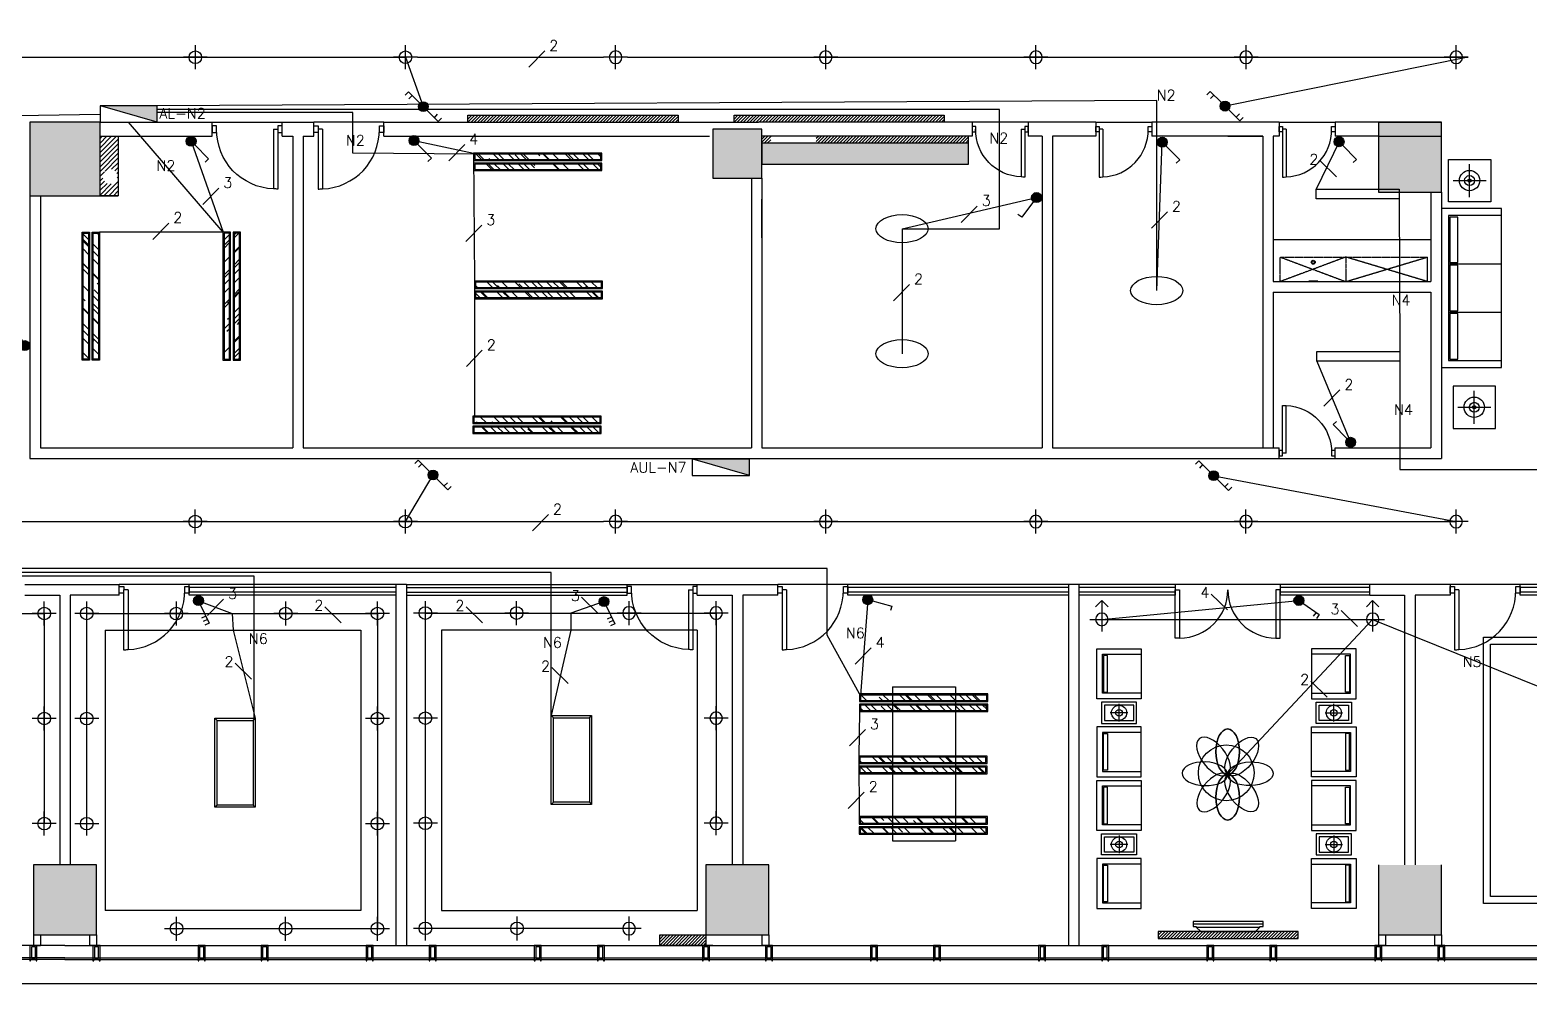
# Model space of a CAD drawing. Header units: inches. Extents: x 10 to 166961, y -47 to 131592.
# Drawn here: x 20201 to 41601, y 21014 to 34630 of the extents above; entities that cross this region are included whole.
import ezdxf

# ---------------------------------------------------------------- set-up
doc = ezdxf.new("R2010")
doc.units = ezdxf.units.IN
doc.header["$MEASUREMENT"] = 0
doc.linetypes.add('DASH', pattern=[0.35, 0.25, -0.1])
doc.linetypes.add('HIDDEN', pattern=[0.375, 0.25, -0.125])
for name, color, linetype in [('4', 4, 'Continuous'), ('6', 6, 'Continuous'), ('8', 8, 'Continuous'), ('C-02 天花灯具', 4, 'Continuous'), ('D-电气标号', 7, 'Continuous'), ('FUR', 252, 'Continuous'), ('METAL', 7, 'Continuous'), ('Shearwall', 7, 'Continuous'), ('shearwall-bh', 253, 'Continuous'), ('stair', 2, 'Continuous'), ('wall', 2, 'Continuous'), ('windows', 4, 'Continuous'), ('ZT-开关线路图', 2, 'Continuous'), ('修改', 1, 'Continuous'), ('家具细线', 8, 'Continuous'), ('尺寸3', 31, 'Continuous'), ('平面2', 4, 'Continuous'), ('插座图', 4, 'Continuous'), ('标注', 3, 'Continuous')]:
    doc.layers.add(name, color=color, linetype=linetype)
doc.styles.get("Standard").update_dxf_attribs({"font": 'txt', "bigfont": 'gbcbig.shx'})

# ---------------------------------------------------------------- blocks, each defined once
blk = doc.blocks.new('Metal')
at = {"layer": 'METAL', "color": 4}
for points in [[(-50, 20), (-40, 20), (-40, 0), (40, 0), (40, 20), (50, 20), (50, -200), (-50, -200)], [(-30, -20), (30, -20), (30, -180), (-30, -180)]]:
    blk.add_lwpolyline(points, close=True, dxfattribs=at)
blk = doc.blocks.new('7676567')
h = blk.add_hatch()
h.set_pattern_fill('AR-RROOF', color=251, scale=150, angle=45, style=0)
h.set_pattern_definition([(45, (-600, -223.5), (127.28, 339.411), [2250, -300, 750, -150]), (45, (-511.97, -29.4), (-247.134, 35.002), [450, -49.5, 900, -112.5]), (45, (-637.12, -80.31), (480.479, 622.6075), [1200, -210, 600, -150])])
h.paths.add_polyline_path([(0, -172.5), (600, -172.5), (600, -223.5), (0, -223.5)])
h.paths.add_polyline_path([(-600, -172.5), (0, -172.5), (0, -223.5), (-600, -223.5)])
blk.add_lwpolyline([(-610, -162.5), (610, -162.5), (610, -233.5), (-610, -233.5)], close=True)
at = {"color": 251}
blk.add_lwpolyline([(-600, -172.5), (600, -172.5), (600, -223.5), (-600, -223.5)], close=True, dxfattribs=at)
blk = doc.blocks.new('A$C3F6E6D12')
at = {"color": 3}
for p, q in [((150, 0), (-95, 0)), ((0, -95), (0, 95))]:
    blk.add_line(p, q, dxfattribs=at)
blk.add_lwpolyline([(100, 50), (150, 0), (100, -50)], dxfattribs=at)
at = {"color": 4}
blk.add_circle((0, 0), 50, dxfattribs=at)
blk = doc.blocks.new('*U110')
at = {"color": 3}
for p, q in [((0, -171), (0, 171)), ((171, 0), (-171, 0))]:
    blk.add_line(p, q, dxfattribs=at)
at = {"color": 4, "extrusion": (0, 0, -1)}
blk.add_ellipse((0, 0), major_axis=(-63.6, 63.6), ratio=1, start_param=3.926991, end_param=10.210176, dxfattribs=at)
blk = doc.blocks.new('*U111')
at = {"color": 3}
for p, q in [((0, -171), (0, 171)), ((171, 0), (-171, 0))]:
    blk.add_line(p, q, dxfattribs=at)
at = {"color": 4, "extrusion": (0, 0, -1)}
blk.add_ellipse((0, 0), major_axis=(-63.6, 63.6), ratio=1, start_param=3.926991, end_param=10.210176, dxfattribs=at)
blk = doc.blocks.new('A$C70416A3F')
at = {"layer": 'ZT-开关线路图', "color": 4}
for p, q in [((-1.9, 2.07), (-1.58, 2.38)), ((-0.57, 0.74), (-1.9, 2.07))]:
    blk.add_line(p, q, dxfattribs=at)
blk.add_circle((-0.23, 0.41), 0.469, dxfattribs=at)
for points in [[(-0.7, 0.41), (-0.7, 0.41), (-0.64, 0.17), (-0.64, 0.64)], [(-0.64, 0.17), (-0.64, 0.64), (-0.47, 0), (-0.47, 0.81)], [(-0.47, 0), (-0.47, 0.81), (-0.23, -0.06), (-0.23, 0.87)], [(0, 0), (0, 0.81), (-0.23, -0.06), (-0.23, 0.87)], [(0.17, 0.17), (0.17, 0.64), (0, 0), (0, 0.81)], [(0.23, 0.41), (0.23, 0.41), (0.17, 0.17), (0.17, 0.64)]]:
    blk.add_solid(points, dxfattribs=at)
blk = doc.blocks.new('A$C0E060BE1')
at = {"layer": 'ZT-开关线路图', "color": 4}
for p, q in [((-1.81, -1.64), (-2.13, -1.32)), ((-0.74, -0.57), (-2.07, -1.9)), ((-2.07, -1.9), (-2.38, -1.58))]:
    blk.add_line(p, q, dxfattribs=at)
blk.add_circle((-0.41, -0.23), 0.469, dxfattribs=at)
for points in [[(0, 0), (-0.81, 0), (0.06, -0.23), (-0.87, -0.23)], [(-0.17, 0.17), (-0.64, 0.17), (0, 0), (-0.81, 0)], [(-0.41, 0.23), (-0.41, 0.23), (-0.17, 0.17), (-0.64, 0.17)], [(0, -0.47), (-0.81, -0.47), (0.06, -0.23), (-0.87, -0.23)], [(-0.17, -0.64), (-0.64, -0.64), (0, -0.47), (-0.81, -0.47)], [(-0.41, -0.7), (-0.41, -0.7), (-0.17, -0.64), (-0.64, -0.64)]]:
    blk.add_solid(points, dxfattribs=at)
blk = doc.blocks.new('A$C1E73384B')
at = {"layer": 'ZT-开关线路图', "color": 4}
for p, q in [((-1.66, -1.66), (-1.98, -1.34)), ((-1.41, -1.41), (-1.72, -1.09)), ((-0.33, -0.33), (-1.66, -1.66)), ((-1.15, -1.15), (-1.47, -0.83))]:
    blk.add_line(p, q, dxfattribs=at)
blk.add_circle((0, 0), 0.469, dxfattribs=at)
for points in [[(0.41, 0.23), (-0.41, 0.23), (0.47, 0), (-0.47, 0)], [(0.41, -0.23), (-0.41, -0.23), (0.47, 0), (-0.47, 0)], [(0.23, 0.41), (-0.23, 0.41), (0.41, 0.23), (-0.41, 0.23)], [(0, 0.47), (0, 0.47), (0.23, 0.41), (-0.23, 0.41)], [(0.23, -0.41), (-0.23, -0.41), (0.41, -0.23), (-0.41, -0.23)], [(0, -0.47), (0, -0.47), (0.23, -0.41), (-0.23, -0.41)]]:
    blk.add_solid(points, dxfattribs=at)
blk = doc.blocks.new('A$C120B0ACC')
at = {"layer": '插座图', "lineweight": -2}
blk.add_hatch(color=3, dxfattribs=at).paths.add_polyline_path([(0, 44.1), (0, 0), (152.7, 0)])
at = {"layer": '插座图', "color": 3, "lineweight": -2}
for p, q in [((154.2, 44.1), (0, 44.1)), ((0, 44.1), (152.7, 0)), ((0, 44.1), (0, 0)), ((154.2, 0), (154.2, 44.1)), ((0, 0), (154.2, 0)), ((0, 0), (152.7, 0))]:
    blk.add_line(p, q, dxfattribs=at)

msp = doc.modelspace()

# ---------------------------------------------------------------- hatches: boundary and pattern name
at = {"layer": 'shearwall-bh'}
for points in [[(21201, 33314), (20201, 33314), (20201, 32264), (21201, 32264)], [(30651, 33214), (29951, 33214), (29951, 32514), (30651, 32514)], [(40351, 33314), (39451, 33314), (39451, 32314), (40351, 32314)], [(21151, 22714), (20251, 22714), (20251, 21714), (21151, 21714)], [(30751, 22714), (29851, 22714), (29851, 21714), (30751, 21714)], [(40351, 22714), (39451, 22714), (39451, 21714), (40351, 21714)]]:
    msp.add_hatch(color=252, dxfattribs=at).paths.add_polyline_path(points)
at = {"layer": 'shearwall-bh', "linetype": 'Continuous'}
msp.add_hatch(color=252, dxfattribs=at).paths.add_polyline_path([(30651, 32714), (33601, 32714), (33601, 33014), (30651, 33014)])

# ---------------------------------------------------------------- linework, layer by layer
at = {"color": 2}
for p, q in [((13562, 34240), (25562, 34240)), ((25562, 34240), (25816, 33536)), ((25733, 34240), (28391, 34240)), ((28733, 34240), (40733, 34240)), ((40733, 34240), (37262, 33543)), ((22503, 33042), (22957, 31745)), ((25684, 33053), (26535, 32874)), ((36286, 30910), (36366, 33029)), ((38891, 33035), (38561, 32360)), ((26535, 32874), (26546, 31046)), ((32651, 31794), (34572, 32238)), ((22957, 31745), (21196, 31745)), ((32651, 31794), (32651, 30010)), ((26546, 31046), (26546, 29120)), ((38574, 29901), (39054, 28745)), ((25561, 27613), (25955, 28279)), ((37100, 28268), (40561, 27613)), ((13561, 27613), (25561, 27613)), ((25561, 27613), (28390, 27613)), ((28561, 27613), (40561, 27613)), ((22607, 26484), (23087, 26302)), ((28397, 26472), (27922, 26308)), ((32162, 26499), (32060, 25138)), ((35503, 26217), (38317, 26488)), ((16255, 26302), (20405, 26302)), ((20405, 26302), (20405, 23303)), ((21012, 26302), (25162, 26302)), ((21012, 23302), (21012, 26302)), ((23087, 26302), (23101, 26064)), ((25162, 26302), (25162, 23302)), ((25847, 26308), (29997, 26308)), ((25847, 23308), (25847, 26308)), ((27922, 26308), (27922, 26064)), ((29997, 26308), (29997, 24808)), ((35503, 26217), (39369, 26217)), ((39369, 26217), (37299, 24004)), ((23101, 26064), (23417, 24807)), ((27922, 26064), (27641, 24848)), ((32045, 24903), (32034, 24266)), ((29997, 24808), (29997, 23308)), ((32034, 24266), (32039, 23402)), ((25162, 23302), (25162, 21802)), ((25847, 21804), (25847, 23308)), ((25162, 21802), (22294, 21802)), ((28754, 21804), (25847, 21804))]:
    msp.add_line(p, q, dxfattribs=at)
at = {"color": 114, "true_color": 0x139b48}
for p, q in [((36286, 33624), (22018, 33547)), ((36286, 30910), (36286, 33624)), ((16978, 33355), (21201, 33430)), ((34044, 33494), (22018, 33494)), ((24810, 33450), (22018, 33450)), ((24810, 32874), (24810, 33450)), ((34044, 31794), (34044, 33494)), ((22957, 31745), (21610, 33314)), ((26550, 32859), (24810, 32874)), ((39746, 32218), (39758, 30043)), ((32651, 31794), (34044, 31794)), ((39758, 30043), (39758, 28359)), ((39758, 28359), (56893, 28359)), ((31581, 26942), (15825, 26945)), ((27641, 26888), (15825, 26888)), ((23402, 26834), (15825, 26834)), ((23402, 24791), (23402, 26834)), ((27641, 24848), (27641, 26888)), ((31581, 25991), (31581, 26942)), ((39369, 26217), (42627, 24899)), ((32045, 25153), (31581, 25991))]:
    msp.add_line(p, q, dxfattribs=at)
at = {"color": 252}
for p, q in [((21201, 33114), (21461, 33114)), ((21201, 32264), (21201, 33114)), ((21461, 33114), (21461, 32264)), ((21201, 32264), (21461, 32264)), ((21461, 32264), (21201, 32264))]:
    msp.add_line(p, q, dxfattribs=at)
at = {"color": 3}
for p, q in [((20405, 26131), (20405, 26473)), ((21012, 26131), (21012, 26473)), ((22291, 26129), (22291, 26471)), ((23852, 26131), (23852, 26473)), ((25162, 26131), (25162, 26473)), ((25847, 26137), (25847, 26479)), ((27149, 26137), (27149, 26479)), ((28754, 26137), (28754, 26479)), ((29997, 26137), (29997, 26479)), ((20576, 26302), (20234, 26302)), ((21183, 26302), (20841, 26302)), ((22462, 26300), (22120, 26300)), ((24023, 26302), (23681, 26302)), ((25333, 26302), (24991, 26302)), ((26018, 26308), (25676, 26308)), ((27320, 26308), (26978, 26308)), ((28925, 26308), (28583, 26308)), ((30168, 26308), (29826, 26308)), ((20405, 24632), (20405, 24974)), ((21012, 24631), (21012, 24973)), ((25162, 24631), (25162, 24973)), ((25847, 24637), (25847, 24979)), ((29997, 24637), (29997, 24979)), ((20576, 24803), (20234, 24803)), ((21183, 24802), (20841, 24802)), ((25333, 24802), (24991, 24802)), ((26018, 24808), (25676, 24808)), ((30168, 24808), (29826, 24808)), ((20405, 23132), (20405, 23474)), ((21012, 23131), (21012, 23473)), ((25162, 23131), (25162, 23473)), ((25847, 23137), (25847, 23479)), ((29997, 23137), (29997, 23479)), ((20576, 23303), (20234, 23303)), ((21183, 23302), (20841, 23302)), ((25333, 23302), (24991, 23302)), ((26018, 23308), (25676, 23308)), ((30168, 23308), (29826, 23308)), ((22294, 21631), (22294, 21973)), ((23851, 21631), (23851, 21973)), ((25162, 21631), (25162, 21973)), ((25847, 21637), (25847, 21979)), ((27155, 21636), (27155, 21978)), ((28754, 21633), (28754, 21975)), ((22465, 21802), (22123, 21802)), ((24022, 21802), (23680, 21802)), ((25333, 21802), (24991, 21802)), ((26018, 21808), (25676, 21808)), ((27326, 21807), (26984, 21807)), ((28925, 21804), (28583, 21804))]:
    msp.add_line(p, q, dxfattribs=at)
for p, q in [((21276, 26064), (24926, 26064)), ((21276, 26064), (21276, 22064)), ((24926, 26064), (24926, 22064)), ((26076, 26064), (26076, 22064)), ((29726, 26064), (26076, 26064)), ((29726, 26064), (29726, 22064)), ((27675, 24815), (27641, 24848)), ((28187, 24815), (28217, 24848)), ((22874, 24774), (22840, 24807)), ((23387, 24774), (23417, 24807)), ((22874, 23568), (22840, 23538)), ((23387, 23568), (23417, 23538)), ((27675, 23608), (27641, 23578)), ((28187, 23608), (28217, 23578)), ((24926, 22064), (21276, 22064)), ((26076, 22064), (29726, 22064))]:
    msp.add_line(p, q)
for points in [[(38561, 32218), (38561, 32360), (39746, 32360), (39746, 32218)], [(38574, 29901), (38574, 30043), (39758, 30043), (39758, 29901)], [(27641, 24848), (28217, 24848), (28217, 23578), (27641, 23578)], [(22840, 24807), (23417, 24807), (23417, 23538), (22840, 23538)]]:
    msp.add_lwpolyline(points, close=True)
at = {"color": 51}
for points in [[(22874, 24774), (23387, 24774), (23387, 23568), (22874, 23568)], [(27675, 24815), (28187, 24815), (28187, 23608), (27675, 23608)]]:
    msp.add_lwpolyline(points, close=True, dxfattribs=at)
msp.add_circle((37280, 24027), 398)
at = {"color": 1}
for centre in [(32651, 31794), (36286, 30910), (32651, 30010)]:
    msp.add_ellipse(centre, major_axis=(372, 0), ratio=0.539998, dxfattribs=at)
at = {"color": 4, "extrusion": (0, 0, -1)}
for centre in [(20405, 26302), (21012, 26302), (22291, 26300), (23852, 26302), (25162, 26302), (25847, 26308), (27149, 26308), (28754, 26308), (29997, 26308), (20405, 24803), (21012, 24802), (25162, 24802), (25847, 24808), (29997, 24808), (20405, 23303), (21012, 23302), (25162, 23302), (25847, 23308), (29997, 23308), (22294, 21802), (23851, 21802), (25162, 21802), (25847, 21808), (27155, 21807), (28754, 21804)]:
    msp.add_ellipse(centre, major_axis=(-63.6, 63.6), ratio=1, start_param=3.926991, end_param=10.210176, dxfattribs=at)
for centre, major_axis in [((37299, 24329), (0, 325)), ((37500, 24260), (201, 256)), ((37624, 24014), (325, 10)), ((37299, 23679), (0, -325)), ((37499, 23748), (200, -256))]:
    msp.add_ellipse(centre, major_axis=major_axis, ratio=0.520769)
at = {"extrusion": (0, 0, -1)}
for centre, major_axis in [((37299, 24329), (0, 325)), ((37098, 24260), (-201, 256)), ((36974, 24014), (-325, 10)), ((37099, 23748), (-200, -256)), ((37299, 23679), (0, -325))]:
    msp.add_ellipse(centre, major_axis=major_axis, ratio=0.520769, dxfattribs=at)
at = {"layer": '4'}
for p, q in [((22803, 33261), (22803, 33166)), ((22865, 33261), (22803, 33261)), ((22865, 33166), (22865, 33261)), ((23678, 33214), (23678, 32362)), ((23678, 33214), (23740, 33214)), ((23740, 33261), (23740, 33166)), ((23803, 33261), (23740, 33261)), ((23740, 33214), (23740, 32360)), ((23803, 33166), (23803, 33261)), ((24252, 33166), (24252, 33261)), ((24252, 33261), (24315, 33261)), ((24315, 33261), (24314, 33166)), ((24314, 33214), (24314, 32360)), ((24377, 33214), (24314, 33214)), ((24377, 33214), (24377, 32362)), ((25189, 33166), (25190, 33261)), ((25190, 33261), (25252, 33261)), ((25252, 33261), (25252, 33166)), ((33652, 33252), (33652, 33176)), ((33702, 33252), (33652, 33252)), ((33652, 33176), (33702, 33176)), ((33702, 33176), (33702, 33252)), ((34352, 33214), (34352, 32533)), ((34352, 33214), (34402, 33214)), ((34402, 33252), (34402, 33176)), ((34452, 33252), (34402, 33252)), ((34402, 33214), (34402, 32531)), ((34402, 33176), (34452, 33176)), ((34452, 33176), (34452, 33252)), ((35415, 33176), (35415, 33252)), ((35415, 33252), (35465, 33252)), ((35465, 33176), (35415, 33176)), ((35465, 33252), (35465, 33176)), ((35465, 33214), (35465, 32531)), ((35515, 33214), (35465, 33214)), ((35515, 33214), (35515, 32533)), ((36165, 33176), (36165, 33252)), ((36165, 33252), (36215, 33252)), ((36215, 33176), (36165, 33176)), ((36215, 33252), (36215, 33176)), ((38033, 33176), (38033, 33252)), ((38033, 33252), (38083, 33252)), ((38083, 33176), (38033, 33176)), ((38083, 33252), (38083, 33176)), ((38083, 33214), (38083, 32531)), ((38133, 33214), (38083, 33214)), ((38133, 33214), (38133, 32533)), ((38783, 33176), (38783, 33252)), ((38783, 33252), (38833, 33252)), ((38833, 33176), (38783, 33176)), ((38833, 33252), (38833, 33176)), ((22803, 33166), (22865, 33166)), ((23740, 33166), (23803, 33166)), ((24314, 33166), (24252, 33166)), ((25252, 33166), (25189, 33166)), ((38083, 28589), (38083, 29272)), ((38133, 28589), (38133, 29270)), ((38033, 28627), (38033, 28551)), ((38083, 28627), (38033, 28627)), ((38033, 28551), (38083, 28551)), ((38083, 28551), (38083, 28627)), ((38133, 28589), (38083, 28589)), ((38783, 28627), (38783, 28551)), ((38833, 28627), (38783, 28627)), ((38783, 28551), (38833, 28551)), ((38833, 28551), (38833, 28627)), ((21476, 26591), (21476, 26686)), ((21476, 26686), (21539, 26686)), ((21538, 26591), (21476, 26591)), ((21539, 26686), (21538, 26591)), ((21538, 26639), (21538, 25785)), ((21601, 26639), (21538, 26639)), ((21601, 26639), (21601, 25787)), ((22413, 26591), (22414, 26686)), ((22476, 26591), (22413, 26591)), ((22414, 26686), (22476, 26686)), ((22476, 26686), (22476, 26591)), ((28727, 26686), (28727, 26591)), ((28789, 26686), (28727, 26686)), ((28727, 26591), (28789, 26591)), ((28789, 26591), (28789, 26686)), ((29602, 26639), (29602, 25787)), ((29602, 26639), (29664, 26639)), ((29664, 26686), (29664, 26591)), ((29727, 26686), (29664, 26686)), ((29664, 26639), (29664, 25785)), ((29664, 26591), (29727, 26591)), ((29727, 26591), (29727, 26686)), ((30876, 26591), (30876, 26686)), ((30876, 26686), (30939, 26686)), ((30938, 26591), (30876, 26591)), ((30939, 26686), (30938, 26591)), ((30938, 26639), (30938, 25785)), ((31001, 26639), (30938, 26639)), ((31001, 26639), (31001, 25787)), ((31813, 26591), (31814, 26686)), ((31876, 26591), (31813, 26591)), ((31814, 26686), (31876, 26686)), ((31876, 26686), (31876, 26591)), ((40476, 26591), (40476, 26686)), ((40476, 26686), (40539, 26686)), ((40538, 26591), (40476, 26591)), ((40539, 26686), (40538, 26591)), ((40538, 26639), (40538, 25785)), ((40601, 26639), (40538, 26639)), ((40601, 26639), (40601, 25787)), ((41413, 26591), (41414, 26686)), ((41476, 26591), (41413, 26591)), ((41414, 26686), (41476, 26686)), ((41476, 26686), (41476, 26591)), ((32514, 25255), (32514, 23055)), ((32514, 25255), (33414, 25255)), ((33414, 25255), (33414, 23055)), ((32514, 23055), (33414, 23055)), ((36805, 21908), (36805, 21836)), ((37805, 21908), (36805, 21908)), ((36805, 21836), (36852, 21836)), ((36852, 21836), (36852, 21824)), ((37758, 21836), (37805, 21836)), ((37758, 21824), (37758, 21836)), ((37805, 21836), (37805, 21908)), ((36852, 21824), (36914, 21764)), ((36914, 21764), (37696, 21764)), ((37696, 21764), (37758, 21824))]:
    msp.add_line(p, q, dxfattribs=at)
at = {"layer": '4', "color": 252}
for p, q in [((21201, 33083), (21233, 33114)), ((21201, 33015), (21300, 33114)), ((21201, 32948), (21367, 33114)), ((21201, 32881), (21435, 33114)), ((21201, 32813), (21461, 33073)), ((21201, 32746), (21461, 33006)), ((21201, 32678), (21461, 32938)), ((21201, 32611), (21461, 32871)), ((21275, 32617), (21461, 32804)), ((21201, 32544), (21264, 32606)), ((21366, 32641), (21461, 32736)), ((21411, 32619), (21461, 32669)), ((21440, 32580), (21461, 32602)), ((21448, 32521), (21461, 32534)), ((21201, 32476), (21241, 32516)), ((21201, 32409), (21263, 32470)), ((21201, 32342), (21301, 32441)), ((21201, 32274), (21361, 32433)), ((21258, 32264), (21461, 32467)), ((21326, 32264), (21461, 32400)), ((21393, 32264), (21461, 32332)), ((30101, 32514), (30501, 32514)), ((21460, 32264), (21461, 32265)), ((37951, 31639), (40201, 31639))]:
    msp.add_line(p, q, dxfattribs=at)
at = {"layer": '4', "color": 8}
for p, q in [((35875, 24885), (35623, 24885)), ((35749, 24759), (35749, 25011)), ((38689, 24885), (38941, 24885)), ((38815, 24759), (38815, 25011)), ((35749, 23131), (35749, 22879)), ((38815, 23131), (38815, 22879)), ((35875, 23005), (35623, 23005)), ((38689, 23005), (38941, 23005))]:
    msp.add_line(p, q, dxfattribs=at)
at = {"layer": '4'}
for points in [[(35999, 24734), (35999, 25034), (35499, 25034), (35499, 24734)], [(38565, 24734), (38565, 25034), (39065, 25034), (39065, 24734)], [(35999, 23156), (35999, 22856), (35499, 22856), (35499, 23156)], [(38565, 23156), (38565, 22856), (39065, 22856), (39065, 23156)]]:
    msp.add_lwpolyline(points, close=True, dxfattribs=at)
at = {"layer": '4', "color": 8}
for centre, radius in [((35749, 24885), 108), ((35749, 24885), 48), ((38815, 24885), 108), ((38815, 24885), 48), ((35749, 23005), 108), ((38815, 23005), 108), ((35749, 23005), 48), ((38815, 23005), 48)]:
    msp.add_circle(centre, radius, dxfattribs=at)
at = {"layer": '4', "extrusion": (0, 0, -1)}
for centre, major_axis, start_param, end_param in [((34402, 33231), (0, 700), 3.140977, 3.212467), ((23740, 33235), (0, 875), 3.141243, 3.212732), ((38083, 28572), (0, 700), -0.000617, 0.070872), ((29664, 26660), (0, 875), 3.141243, 3.212732)]:
    msp.add_ellipse(centre, major_axis=major_axis, ratio=1, start_param=start_param, end_param=end_param, dxfattribs=at)
at = {"layer": '4'}
for centre, major_axis in [((35465, 33231), (0, 700)), ((38083, 33231), (0, 700)), ((24314, 33235), (0, 875)), ((21538, 26660), (0, 875)), ((30938, 26660), (0, 875)), ((40538, 26660), (0, 875))]:
    msp.add_ellipse(centre, major_axis=major_axis, ratio=1, start_param=3.14131, end_param=3.212799, dxfattribs=at)
at = {"layer": '6', "color": 252}
for p, q in [((29191, 21564), (29191, 21714)), ((29191, 21714), (29851, 21714)), ((29851, 21564), (29191, 21564))]:
    msp.add_line(p, q, dxfattribs=at)
at = {"layer": '8', "color": 252}
for p, q in [((35301, 33114), (34801, 33114)), ((34801, 33114), (34801, 32664)), ((37301, 33114), (37801, 33114)), ((37801, 33114), (37801, 32664)), ((30651, 31664), (30651, 32214)), ((40151, 31039), (40151, 31389))]:
    msp.add_line(p, q, dxfattribs=at)
at = {"layer": '8', "color": 252, "linetype": 'HIDDEN'}
for p, q in [((38051, 31389), (40151, 31389)), ((38051, 31039), (38051, 31389)), ((38051, 31389), (38986, 31039)), ((38986, 31389), (38051, 31039)), ((38986, 31389), (38986, 31039)), ((38986, 31039), (40151, 31389)), ((40151, 31039), (38986, 31389))]:
    msp.add_line(p, q, dxfattribs=at)
at = {"layer": '8', "const_width": 10, "elevation": 0}
msp.add_lwpolyline([(38588, 31057), (38455, 31057)], dxfattribs=at)
at = {"layer": '8'}
for points in [[(35959, 24774), (35959, 24994), (35539, 24994), (35539, 24774)], [(38605, 24774), (38605, 24994), (39025, 24994), (39025, 24774)], [(35959, 23116), (35959, 22896), (35539, 22896), (35539, 23116)], [(38605, 23116), (38605, 22896), (39025, 22896), (39025, 23116)]]:
    msp.add_lwpolyline(points, close=True, dxfattribs=at)
for radius in [27.9, 18.6]:
    msp.add_circle((38521, 31315), radius, dxfattribs=at)
at = {"layer": '8', "extrusion": (0, 0, -1)}
for centre, major_axis, start_param, end_param in [((23731, 33226), (627, 610), 2.391901, 3.91014), ((34394, 33224), (502, 488), 2.391901, 3.91014), ((38091, 28579), (502, 488), -0.749692, 0.768547), ((29655, 26651), (627, 610), 2.391901, 3.91014)]:
    msp.add_ellipse(centre, major_axis=major_axis, ratio=0.977189, start_param=start_param, end_param=end_param, dxfattribs=at)
at = {"layer": '8'}
for centre, major_axis in [((24324, 33226), (627, -610)), ((35473, 33224), (502, -488)), ((38091, 33224), (502, -488)), ((21548, 26651), (627, -610)), ((30948, 26651), (627, -610)), ((40548, 26651), (627, -610))]:
    msp.add_ellipse(centre, major_axis=major_axis, ratio=0.977189, start_param=-0.749692, end_param=0.768547, dxfattribs=at)
at = {"layer": 'D-电气标号', "color": 7}
for p, q in [((27549, 34330), (27321, 34097)), ((26407, 32993), (26179, 32760)), ((38851, 32535), (38618, 32762)), ((22897, 32372), (22669, 32138)), ((33724, 32116), (33496, 31883)), ((36439, 32033), (36211, 31800)), ((22182, 31874), (21955, 31641)), ((26652, 31842), (26424, 31609)), ((32756, 30996), (32529, 30763)), ((26659, 30058), (26431, 29825)), ((38901, 29493), (38673, 29259)), ((27603, 27713), (27375, 27480)), ((37297, 26352), (37063, 26580)), ((22964, 26508), (22737, 26274)), ((24646, 26168), (24413, 26396)), ((26660, 26168), (26427, 26396)), ((28309, 26308), (28076, 26536)), ((39153, 26117), (38920, 26345)), ((32209, 25813), (31981, 25579)), ((23364, 25364), (23131, 25592)), ((27884, 25301), (27651, 25529)), ((38721, 25110), (38488, 25338)), ((32128, 24646), (31900, 24413)), ((32110, 23752), (31883, 23519))]:
    msp.add_line(p, q, dxfattribs=at)
at = {"layer": 'FUR', "color": 8}
for p, q in [((40753, 32246), (40753, 32716)), ((40517, 32481), (40988, 32481))]:
    msp.add_line(p, q, dxfattribs=at)
at = {"layer": 'FUR', "color": 252}
for p, q in [((40472, 31960), (40472, 31312)), ((40583, 31960), (40472, 31960)), ((40583, 31312), (40583, 31960)), ((40472, 31312), (40583, 31312)), ((40472, 31271), (40472, 30623)), ((40583, 31271), (40472, 31271)), ((40583, 30623), (40583, 31271)), ((40472, 30623), (40583, 30623)), ((40472, 30582), (40472, 29934)), ((40583, 30582), (40472, 30582)), ((40583, 29934), (40583, 30582)), ((40472, 29934), (40583, 29934)), ((40820, 29010), (40820, 29480)), ((40584, 29245), (41055, 29245))]:
    msp.add_line(p, q, dxfattribs=at)
at = {"layer": 'FUR', "color": 8}
for points in [[(35526, 25179), (35584, 25179), (35584, 25703), (35526, 25703)], [(39038, 25179), (38980, 25179), (38980, 25703), (39038, 25703)], [(35526, 24589), (35584, 24589), (35584, 24065), (35526, 24065)], [(39038, 24589), (38980, 24589), (38980, 24065), (39038, 24065)], [(35526, 23301), (35584, 23301), (35584, 23825), (35526, 23825)], [(39038, 23301), (38980, 23301), (38980, 23825), (39038, 23825)], [(35526, 22710), (35584, 22710), (35584, 22186), (35526, 22186)], [(39038, 22710), (38980, 22710), (38980, 22186), (39038, 22186)]]:
    msp.add_lwpolyline(points, close=True, dxfattribs=at)
for radius in [145, 71.1, 23.9]:
    msp.add_circle((40753, 32481), radius, dxfattribs=at)
at = {"layer": 'FUR', "color": 252}
for radius in [145, 71.1, 23.9]:
    msp.add_circle((40820, 29245), radius, dxfattribs=at)
at = {"layer": 'Shearwall', "color": 252}
for p, q in [((21201, 33314), (20201, 33314)), ((20201, 33314), (20201, 32264)), ((21201, 32264), (21201, 33314)), ((30651, 33214), (29951, 33214)), ((29951, 33214), (29951, 32514)), ((30651, 32514), (30651, 33214)), ((40351, 33314), (39451, 33314)), ((39451, 33314), (39451, 32314)), ((40351, 32314), (40351, 33314)), ((29951, 32514), (30651, 32514)), ((20201, 32264), (21201, 32264)), ((39451, 32314), (40351, 32314)), ((21151, 22714), (20251, 22714)), ((20251, 22714), (20251, 21714)), ((21151, 21714), (21151, 22714)), ((30751, 22714), (29851, 22714)), ((29851, 22714), (29851, 21714)), ((30751, 21714), (30751, 22714)), ((39451, 22714), (39451, 21714)), ((40351, 21714), (40351, 22714)), ((20251, 21714), (21151, 21714)), ((29851, 21714), (30751, 21714)), ((39451, 21714), (40351, 21714))]:
    msp.add_line(p, q, dxfattribs=at)
at = {"layer": 'Shearwall', "color": 252, "linetype": 'Continuous'}
for p, q in [((33601, 33014), (30651, 33014)), ((30651, 33014), (30651, 32714)), ((33601, 32714), (33601, 33014)), ((30651, 32714), (33601, 32714))]:
    msp.add_line(p, q, dxfattribs=at)
at = {"layer": 'stair', "color": 6}
msp.add_lwpolyline([(71226, 26714), (71226, 26714), (71526, 21014), (8292, 21014), (8576, 25514), (8576, 35114)], dxfattribs=at)
at = {"layer": 'wall', "color": 252, "linetype": 'DASH'}
for p, q in [((39451, 33314), (40351, 33314)), ((39451, 33114), (40351, 33114)), ((20251, 21714), (20251, 21564)), ((20351, 21714), (20351, 21564)), ((21051, 21714), (21051, 21564)), ((21151, 21714), (21151, 21564)), ((29851, 21714), (29851, 21564)), ((30651, 21714), (30651, 21564)), ((30751, 21714), (30751, 21564)), ((39451, 21714), (39451, 21564)), ((39551, 21714), (39551, 21564)), ((40251, 21714), (40251, 21564)), ((40351, 21714), (40351, 21564))]:
    msp.add_line(p, q, dxfattribs=at)
at = {"layer": 'wall', "color": 2, "linetype": 'DASH'}
for p, q in [((20251, 21564), (20351, 21564)), ((20351, 21564), (20251, 21564)), ((21051, 21564), (21151, 21564)), ((21151, 21564), (21051, 21564)), ((29851, 21564), (29951, 21564)), ((29951, 21564), (29851, 21564)), ((29851, 21564), (29951, 21564)), ((29951, 21564), (29851, 21564)), ((30651, 21564), (30751, 21564)), ((30751, 21564), (30651, 21564)), ((30651, 21564), (30751, 21564)), ((30751, 21564), (30651, 21564)), ((39451, 21564), (39551, 21564)), ((39551, 21564), (39451, 21564)), ((39451, 21564), (39551, 21564)), ((39551, 21564), (39451, 21564)), ((40251, 21564), (40351, 21564)), ((40351, 21564), (40251, 21564)), ((40251, 21564), (40351, 21564)), ((40351, 21564), (40251, 21564))]:
    msp.add_line(p, q, dxfattribs=at)
at = {"layer": 'windows', "color": 2}
for p, q in [((20701, 21564), (9126, 21564)), ((20701, 21564), (49051, 21564)), ((20701, 21364), (8926, 21364)), ((20701, 21389), (8951, 21389)), ((20701, 21389), (49051, 21389)), ((20701, 21364), (49051, 21364))]:
    msp.add_line(p, q, dxfattribs=at)
at = {"layer": 'windows'}
for points in [[(36551, 26639), (36614, 26639), (36614, 25952), (36551, 25952)], [(38051, 26639), (37989, 26639), (37989, 25952), (38051, 25952)]]:
    msp.add_lwpolyline(points, close=True, dxfattribs=at)
for centre, start, end in [((36614, 26639), 270, 0), ((37989, 26639), 180, 270)]:
    msp.add_arc(centre, 688, start, end, dxfattribs=at)
at = {"layer": 'ZT-开关线路图', "color": 4}
for p, q in [((25605, 33747), (25557, 33699)), ((25766, 33586), (25605, 33747)), ((25658, 33694), (25610, 33646)), ((37051, 33754), (37003, 33706)), ((37212, 33593), (37051, 33754)), ((37104, 33701), (37056, 33653)), ((25865, 33486), (26027, 33325)), ((25974, 33378), (26021, 33426)), ((37311, 33493), (37473, 33332)), ((37420, 33385), (37467, 33433)), ((26027, 33325), (26074, 33373)), ((37473, 33332), (37520, 33380)), ((25744, 28490), (25696, 28443)), ((25905, 28329), (25744, 28490)), ((36889, 28479), (36841, 28431)), ((37050, 28318), (36889, 28479)), ((25797, 28437), (25750, 28390)), ((36942, 28426), (36895, 28378)), ((26005, 28230), (26166, 28069)), ((26113, 28122), (26161, 28169)), ((26166, 28069), (26214, 28116)), ((37150, 28218), (37311, 28057)), ((37258, 28110), (37306, 28158)), ((37311, 28057), (37359, 28105))]:
    msp.add_line(p, q, dxfattribs=at)
for centre in [(25816, 33536), (25816, 33536), (37262, 33543), (37262, 33543), (25955, 28279), (25955, 28279), (37100, 28268), (37100, 28268)]:
    msp.add_ellipse(centre, major_axis=(-49.7, 49.7), ratio=1, start_param=3.926991, end_param=10.210176, dxfattribs=at)
for points in [[(25816, 33606), (25816, 33606), (25781, 33597), (25851, 33597)], [(37297, 33604), (37227, 33604), (37323, 33578), (37201, 33578)], [(37227, 33604), (37297, 33604), (37201, 33578), (37323, 33578)], [(37262, 33613), (37262, 33613), (37227, 33604), (37297, 33604)], [(25877, 33571), (25755, 33571), (25886, 33536), (25745, 33536)], [(25755, 33571), (25877, 33571), (25745, 33536), (25886, 33536)], [(25877, 33501), (25755, 33501), (25886, 33536), (25745, 33536)], [(25755, 33501), (25877, 33501), (25745, 33536), (25886, 33536)], [(25851, 33597), (25781, 33597), (25877, 33571), (25755, 33571)], [(25781, 33597), (25851, 33597), (25755, 33571), (25877, 33571)], [(25851, 33475), (25781, 33475), (25877, 33501), (25755, 33501)], [(25781, 33475), (25851, 33475), (25755, 33501), (25877, 33501)], [(25816, 33466), (25816, 33466), (25851, 33475), (25781, 33475)], [(25816, 33466), (25816, 33466), (25781, 33475), (25851, 33475)], [(37323, 33578), (37201, 33578), (37332, 33543), (37191, 33543)], [(37201, 33578), (37323, 33578), (37191, 33543), (37332, 33543)], [(37323, 33508), (37201, 33508), (37332, 33543), (37191, 33543)], [(37201, 33508), (37323, 33508), (37191, 33543), (37332, 33543)], [(37297, 33482), (37227, 33482), (37323, 33508), (37201, 33508)], [(37227, 33482), (37297, 33482), (37201, 33508), (37323, 33508)], [(37262, 33473), (37262, 33473), (37297, 33482), (37227, 33482)], [(37262, 33473), (37262, 33473), (37227, 33482), (37297, 33482)], [(26016, 28315), (25894, 28315), (26025, 28279), (25885, 28279)], [(25894, 28315), (26016, 28315), (25885, 28279), (26025, 28279)], [(26016, 28244), (25894, 28244), (26025, 28279), (25885, 28279)], [(25894, 28244), (26016, 28244), (25885, 28279), (26025, 28279)], [(25990, 28340), (25920, 28340), (26016, 28315), (25894, 28315)], [(25920, 28340), (25990, 28340), (25894, 28315), (26016, 28315)], [(25955, 28350), (25955, 28350), (25920, 28340), (25990, 28340)], [(37161, 28303), (37039, 28303), (37170, 28268), (37030, 28268)], [(37039, 28303), (37161, 28303), (37030, 28268), (37170, 28268)], [(37161, 28233), (37039, 28233), (37170, 28268), (37030, 28268)], [(37039, 28233), (37161, 28233), (37030, 28268), (37170, 28268)], [(37135, 28329), (37065, 28329), (37161, 28303), (37039, 28303)], [(37065, 28329), (37135, 28329), (37039, 28303), (37161, 28303)], [(37100, 28338), (37100, 28338), (37065, 28329), (37135, 28329)], [(25990, 28219), (25920, 28219), (26016, 28244), (25894, 28244)], [(25920, 28219), (25990, 28219), (25894, 28244), (26016, 28244)], [(25955, 28209), (25955, 28209), (25990, 28219), (25920, 28219)], [(25955, 28209), (25955, 28209), (25920, 28219), (25990, 28219)], [(37135, 28207), (37065, 28207), (37161, 28233), (37039, 28233)], [(37065, 28207), (37135, 28207), (37039, 28233), (37161, 28233)], [(37100, 28198), (37100, 28198), (37135, 28207), (37065, 28207)], [(37100, 28198), (37100, 28198), (37065, 28207), (37135, 28207)]]:
    msp.add_solid(points, dxfattribs=at)
at = {"layer": '家具细线', "color": 8, "linetype": 'ByBlock'}
for p, q in [((36805, 21872), (37805, 21872)), ((36852, 21824), (37758, 21824))]:
    msp.add_line(p, q, dxfattribs=at)
at = {"layer": '尺寸3', "color": 252}
for p, q in [((26453, 33314), (26453, 33414)), ((26453, 33414), (29453, 33414)), ((26453, 33404), (26463, 33414)), ((26453, 33359), (26508, 33414)), ((26453, 33314), (26553, 33414)), ((26498, 33314), (26598, 33414)), ((26543, 33314), (26643, 33414)), ((26588, 33314), (26688, 33414)), ((26633, 33314), (26733, 33414)), ((26677, 33314), (26777, 33414)), ((26722, 33314), (26822, 33414)), ((26767, 33314), (26867, 33414)), ((26812, 33314), (26912, 33414)), ((26857, 33314), (26957, 33414)), ((26902, 33314), (27002, 33414)), ((26947, 33314), (27047, 33414)), ((26992, 33314), (27092, 33414)), ((27037, 33314), (27137, 33414)), ((27082, 33314), (27182, 33414)), ((27126, 33314), (27226, 33414)), ((27171, 33314), (27271, 33414)), ((27216, 33314), (27316, 33414)), ((27261, 33314), (27361, 33414)), ((27306, 33314), (27406, 33414)), ((27351, 33314), (27451, 33414)), ((27396, 33314), (27496, 33414)), ((27441, 33314), (27541, 33414)), ((27486, 33314), (27586, 33414)), ((27531, 33314), (27631, 33414)), ((27575, 33314), (27675, 33414)), ((27620, 33314), (27720, 33414)), ((27665, 33314), (27765, 33414)), ((27710, 33314), (27810, 33414)), ((27755, 33314), (27855, 33414)), ((27800, 33314), (27900, 33414)), ((27845, 33314), (27945, 33414)), ((27890, 33314), (27990, 33414)), ((27935, 33314), (28035, 33414)), ((27980, 33314), (28080, 33414)), ((28024, 33314), (28124, 33414)), ((28069, 33314), (28169, 33414)), ((28114, 33314), (28214, 33414)), ((28159, 33314), (28259, 33414)), ((28204, 33314), (28304, 33414)), ((28249, 33314), (28349, 33414)), ((28294, 33314), (28394, 33414)), ((28339, 33314), (28439, 33414)), ((28384, 33314), (28484, 33414)), ((28429, 33314), (28529, 33414)), ((28473, 33314), (28573, 33414)), ((28518, 33314), (28618, 33414)), ((28563, 33314), (28663, 33414)), ((28608, 33314), (28708, 33414)), ((28653, 33314), (28753, 33414)), ((28698, 33314), (28798, 33414)), ((28743, 33314), (28843, 33414)), ((28788, 33314), (28888, 33414)), ((28833, 33314), (28933, 33414)), ((28878, 33314), (28978, 33414)), ((28922, 33314), (29022, 33414)), ((28967, 33314), (29067, 33414)), ((29012, 33314), (29112, 33414)), ((29057, 33314), (29157, 33414)), ((29102, 33314), (29202, 33414)), ((29147, 33314), (29247, 33414)), ((29192, 33314), (29292, 33414)), ((29237, 33314), (29337, 33414)), ((29282, 33314), (29382, 33414)), ((29327, 33314), (29427, 33414)), ((29371, 33314), (29453, 33395)), ((29453, 33414), (29453, 33314)), ((30253, 33404), (30263, 33414)), ((30253, 33359), (30308, 33414)), ((30253, 33314), (30353, 33414)), ((30253, 33314), (30253, 33414)), ((30253, 33414), (33253, 33414)), ((30298, 33314), (30398, 33414)), ((30343, 33314), (30443, 33414)), ((30388, 33314), (30488, 33414)), ((30433, 33314), (30533, 33414)), ((30477, 33314), (30577, 33414)), ((30522, 33314), (30622, 33414)), ((30567, 33314), (30667, 33414)), ((30612, 33314), (30712, 33414)), ((30657, 33314), (30757, 33414)), ((30702, 33314), (30802, 33414)), ((30747, 33314), (30847, 33414)), ((30792, 33314), (30892, 33414)), ((30837, 33314), (30937, 33414)), ((30882, 33314), (30982, 33414)), ((30926, 33314), (31026, 33414)), ((30971, 33314), (31071, 33414)), ((31016, 33314), (31116, 33414)), ((31061, 33314), (31161, 33414)), ((31106, 33314), (31206, 33414)), ((31151, 33314), (31251, 33414)), ((31196, 33314), (31296, 33414)), ((31241, 33314), (31341, 33414)), ((31286, 33314), (31386, 33414)), ((31331, 33314), (31431, 33414)), ((31375, 33314), (31475, 33414)), ((31420, 33314), (31520, 33414)), ((31465, 33314), (31565, 33414)), ((31510, 33314), (31610, 33414)), ((31555, 33314), (31655, 33414)), ((31600, 33314), (31700, 33414)), ((31645, 33314), (31745, 33414)), ((31690, 33314), (31790, 33414)), ((31735, 33314), (31835, 33414)), ((31780, 33314), (31880, 33414)), ((31824, 33314), (31924, 33414)), ((31869, 33314), (31969, 33414)), ((31914, 33314), (32014, 33414)), ((31959, 33314), (32059, 33414)), ((32004, 33314), (32104, 33414)), ((32049, 33314), (32149, 33414)), ((32094, 33314), (32194, 33414)), ((32139, 33314), (32239, 33414)), ((32184, 33314), (32284, 33414)), ((32229, 33314), (32329, 33414)), ((32273, 33314), (32373, 33414)), ((32318, 33314), (32418, 33414)), ((32363, 33314), (32463, 33414)), ((32408, 33314), (32508, 33414)), ((32453, 33314), (32553, 33414)), ((32498, 33314), (32598, 33414)), ((32543, 33314), (32643, 33414)), ((32588, 33314), (32688, 33414)), ((32633, 33314), (32733, 33414)), ((32678, 33314), (32778, 33414)), ((32722, 33314), (32822, 33414)), ((32767, 33314), (32867, 33414)), ((32812, 33314), (32912, 33414)), ((32857, 33314), (32957, 33414)), ((32902, 33314), (33002, 33414)), ((32947, 33314), (33047, 33414)), ((32992, 33314), (33092, 33414)), ((33037, 33314), (33137, 33414)), ((33082, 33314), (33182, 33414)), ((33127, 33314), (33227, 33414)), ((33171, 33314), (33253, 33395)), ((33253, 33414), (33253, 33314)), ((21201, 33314), (22803, 33314)), ((22803, 33114), (22803, 33314)), ((22803, 33314), (23803, 33314)), ((23803, 33314), (24252, 33314)), ((23803, 33114), (23803, 33314)), ((24252, 33114), (24252, 33314)), ((25252, 33314), (24252, 33314)), ((25252, 33314), (30601, 33314)), ((25252, 33114), (25252, 33314)), ((29416, 33314), (29453, 33350)), ((33652, 33314), (30601, 33314)), ((33216, 33314), (33253, 33350)), ((33652, 33314), (33652, 33114)), ((34452, 33314), (33652, 33314)), ((35415, 33314), (34452, 33314)), ((34452, 33314), (34452, 33114)), ((35415, 33314), (35415, 33114)), ((35415, 33314), (36215, 33314)), ((38033, 33314), (36215, 33314)), ((36215, 33314), (36215, 33114)), ((38033, 33314), (38033, 33114)), ((38033, 33314), (38833, 33314)), ((39451, 33314), (38833, 33314)), ((38833, 33314), (38833, 33114)), ((21201, 33114), (22803, 33114)), ((23803, 33114), (23952, 33114)), ((23952, 33114), (23952, 28664)), ((24102, 33114), (24102, 28664)), ((24102, 33114), (24252, 33114)), ((25252, 33114), (29901, 33114)), ((33652, 33114), (30651, 33114)), ((30651, 33073), (30692, 33114)), ((30651, 33028), (30737, 33114)), ((30682, 33014), (30776, 33108)), ((30727, 33014), (30776, 33063)), ((30772, 33014), (30776, 33018)), ((31426, 33085), (31456, 33114)), ((31426, 33040), (31500, 33114)), ((31445, 33014), (31545, 33114)), ((31490, 33014), (31590, 33114)), ((31535, 33014), (31635, 33114)), ((31580, 33014), (31680, 33114)), ((31625, 33014), (31725, 33114)), ((31670, 33014), (31770, 33114)), ((31715, 33014), (31815, 33114)), ((31760, 33014), (31860, 33114)), ((31805, 33014), (31905, 33114)), ((31849, 33014), (31949, 33114)), ((31894, 33014), (31994, 33114)), ((31939, 33014), (32039, 33114)), ((31984, 33014), (32084, 33114)), ((32029, 33014), (32129, 33114)), ((32074, 33014), (32174, 33114)), ((32119, 33014), (32219, 33114)), ((32164, 33014), (32264, 33114)), ((32209, 33014), (32309, 33114)), ((32254, 33014), (32354, 33114)), ((32298, 33014), (32398, 33114)), ((32343, 33014), (32443, 33114)), ((32388, 33014), (32488, 33114)), ((32433, 33014), (32533, 33114)), ((32478, 33014), (32578, 33114)), ((32523, 33014), (32623, 33114)), ((32568, 33014), (32668, 33114)), ((32613, 33014), (32713, 33114)), ((32658, 33014), (32758, 33114)), ((32703, 33014), (32803, 33114)), ((32747, 33014), (32847, 33114)), ((32792, 33014), (32892, 33114)), ((32837, 33014), (32937, 33114)), ((32882, 33014), (32982, 33114)), ((32927, 33014), (33027, 33114)), ((32972, 33014), (33072, 33114)), ((33017, 33014), (33117, 33114)), ((33062, 33014), (33162, 33114)), ((33107, 33014), (33207, 33114)), ((33152, 33014), (33252, 33114)), ((33196, 33014), (33296, 33114)), ((33241, 33014), (33341, 33114)), ((33286, 33014), (33386, 33114)), ((33331, 33014), (33431, 33114)), ((33376, 33014), (33476, 33114)), ((33421, 33014), (33521, 33114)), ((33466, 33014), (33566, 33114)), ((33511, 33014), (33601, 33104)), ((33556, 33014), (33601, 33060)), ((33601, 32714), (33601, 33114)), ((33601, 33014), (33601, 33015)), ((34651, 33114), (34452, 33114)), ((34651, 33114), (34651, 28664)), ((35415, 33114), (34801, 33114)), ((34801, 33114), (34801, 28664)), ((37801, 33114), (36215, 33114)), ((37801, 33114), (37801, 28664)), ((38033, 33114), (37951, 33114)), ((37951, 33114), (37951, 31039)), ((39451, 33114), (38833, 33114)), ((30501, 32514), (30501, 28664)), ((30651, 32514), (30651, 28664)), ((20201, 32264), (20201, 28514)), ((20351, 32264), (20351, 28664)), ((40201, 32314), (40201, 31039)), ((40351, 32314), (40351, 28514)), ((37951, 31039), (40201, 31039)), ((37951, 30889), (37951, 28664)), ((37951, 30889), (40201, 30889)), ((40201, 30889), (40201, 28664)), ((20201, 28514), (34751, 28514)), ((20351, 28664), (23952, 28664)), ((24102, 28664), (30501, 28664)), ((30651, 28664), (34651, 28664)), ((34751, 28514), (38033, 28514)), ((34801, 28664), (38033, 28664)), ((38033, 28514), (38033, 28664)), ((38033, 28514), (38833, 28514)), ((38833, 28664), (40201, 28664)), ((38833, 28514), (38833, 28664)), ((38833, 28514), (40351, 28514)), ((20127, 26714), (21476, 26714)), ((20127, 26564), (20626, 26564)), ((20626, 26564), (20626, 22714)), ((20776, 26564), (20776, 22714)), ((21476, 26564), (20776, 26564)), ((21476, 26564), (21476, 26714)), ((22476, 26714), (21476, 26714)), ((25426, 26714), (22476, 26714)), ((22476, 26564), (22476, 26714)), ((25426, 26674), (22476, 26674)), ((25426, 26604), (22476, 26604)), ((25426, 26564), (22476, 26564)), ((25426, 26714), (25426, 21564)), ((25576, 26714), (25426, 26714)), ((25576, 26714), (25576, 21564)), ((25576, 26714), (28727, 26714)), ((25576, 26674), (28727, 26674)), ((25576, 26604), (28727, 26604)), ((25576, 26564), (28727, 26564)), ((28727, 26564), (28727, 26714)), ((28727, 26714), (29727, 26714)), ((29727, 26714), (30876, 26714)), ((29727, 26564), (29727, 26714)), ((29727, 26564), (30226, 26564)), ((30226, 26564), (30226, 22714)), ((30376, 26564), (30376, 22714)), ((30876, 26564), (30376, 26564)), ((30876, 26564), (30876, 26714)), ((31876, 26714), (30876, 26714)), ((31876, 26564), (31876, 26714)), ((35026, 26714), (31876, 26714)), ((35026, 26674), (31876, 26674)), ((35026, 26604), (31876, 26604)), ((35026, 26564), (31876, 26564)), ((35026, 26714), (35026, 21564)), ((35176, 26714), (35026, 26714)), ((36551, 26714), (35176, 26714)), ((35176, 26714), (35176, 21564)), ((36551, 26674), (35176, 26674)), ((36551, 26604), (35176, 26604)), ((36551, 26564), (35176, 26564)), ((36551, 26714), (36551, 26564)), ((38051, 26714), (36551, 26714)), ((39327, 26714), (38051, 26714)), ((38051, 26714), (38051, 26564)), ((39327, 26674), (38051, 26674)), ((39327, 26604), (38051, 26604)), ((39327, 26564), (38051, 26564)), ((40476, 26714), (39327, 26714)), ((39327, 26564), (39327, 26714)), ((39327, 26564), (39826, 26564)), ((39826, 26564), (39826, 22714)), ((39976, 26564), (39976, 22714)), ((40476, 26564), (39976, 26564)), ((41476, 26714), (40476, 26714)), ((40476, 26714), (40476, 26564)), ((44626, 26714), (41476, 26714)), ((41476, 26564), (41476, 26714)), ((44626, 26674), (41476, 26674)), ((44626, 26604), (41476, 26604)), ((44626, 26564), (41476, 26564)), ((40951, 22164), (40951, 25964)), ((40951, 25964), (48426, 25964)), ((41051, 22264), (41051, 25864)), ((41051, 25864), (48326, 25864)), ((48326, 22264), (41051, 22264)), ((48426, 22164), (40951, 22164)), ((29191, 21698), (29207, 21714)), ((29191, 21654), (29252, 21714)), ((29191, 21609), (29296, 21714)), ((29191, 21564), (29341, 21714)), ((29236, 21564), (29386, 21714)), ((29281, 21564), (29431, 21714)), ((29326, 21564), (29476, 21714)), ((29371, 21564), (29521, 21714)), ((29416, 21564), (29566, 21714)), ((29461, 21564), (29611, 21714)), ((29506, 21564), (29656, 21714)), ((29551, 21564), (29701, 21714)), ((29596, 21564), (29746, 21714)), ((29640, 21564), (29790, 21714)), ((29685, 21564), (29835, 21714)), ((29730, 21564), (29851, 21685)), ((29775, 21564), (29851, 21640)), ((36305, 21764), (36305, 21664)), ((38305, 21764), (36305, 21764)), ((36305, 21754), (36315, 21764)), ((36305, 21709), (36360, 21764)), ((36305, 21664), (36405, 21764)), ((36305, 21664), (38305, 21664)), ((36350, 21664), (36450, 21764)), ((36395, 21664), (36495, 21764)), ((36440, 21664), (36540, 21764)), ((36484, 21664), (36584, 21764)), ((36529, 21664), (36629, 21764)), ((36574, 21664), (36674, 21764)), ((36619, 21664), (36719, 21764)), ((36664, 21664), (36764, 21764)), ((36709, 21664), (36809, 21764)), ((36754, 21664), (36854, 21764)), ((36799, 21664), (36899, 21764)), ((36844, 21664), (36944, 21764)), ((36889, 21664), (36989, 21764)), ((36933, 21664), (37033, 21764)), ((36978, 21664), (37078, 21764)), ((37023, 21664), (37123, 21764)), ((37068, 21664), (37168, 21764)), ((37113, 21664), (37213, 21764)), ((37158, 21664), (37258, 21764)), ((37203, 21664), (37303, 21764)), ((37248, 21664), (37348, 21764)), ((37293, 21664), (37393, 21764)), ((37338, 21664), (37438, 21764)), ((37382, 21664), (37482, 21764)), ((37427, 21664), (37527, 21764)), ((37472, 21664), (37572, 21764)), ((37517, 21664), (37617, 21764)), ((37562, 21664), (37662, 21764)), ((37607, 21664), (37707, 21764)), ((37652, 21664), (37752, 21764)), ((37697, 21664), (37797, 21764)), ((37742, 21664), (37842, 21764)), ((37787, 21664), (37887, 21764)), ((37831, 21664), (37931, 21764)), ((37876, 21664), (37976, 21764)), ((37921, 21664), (38021, 21764)), ((37966, 21664), (38066, 21764)), ((38011, 21664), (38111, 21764)), ((38056, 21664), (38156, 21764)), ((38101, 21664), (38201, 21764)), ((38146, 21664), (38246, 21764)), ((38191, 21664), (38291, 21764)), ((38236, 21664), (38305, 21734)), ((38280, 21664), (38305, 21689)), ((38305, 21664), (38305, 21764)), ((29820, 21564), (29851, 21595))]:
    msp.add_line(p, q, dxfattribs=at)
at = {"layer": '平面2', "color": 252, "linetype": 'ByBlock', "ltscale": 500}
for p, q in [((40351, 32081), (40351, 29813)), ((41208, 32081), (40351, 32081)), ((41208, 31981), (40452, 31981)), ((40452, 31981), (40452, 29914)), ((41208, 29813), (41208, 32081)), ((40452, 31292), (41208, 31292)), ((40452, 31292), (41208, 31292)), ((40452, 30603), (41208, 30603)), ((40452, 30603), (41208, 30603)), ((40351, 29813), (41208, 29813)), ((40452, 29914), (41208, 29914)), ((41122, 29547), (40517, 29547)), ((40517, 29547), (40517, 28943)), ((41122, 28943), (41122, 29547)), ((40517, 28943), (41122, 28943))]:
    msp.add_line(p, q, dxfattribs=at)
at = {"layer": '平面2', "linetype": 'ByBlock', "ltscale": 500}
for p, q in [((35511, 25719), (36066, 25719)), ((35511, 25719), (36066, 25719)), ((35511, 25163), (35511, 25719)), ((39053, 25719), (38498, 25719)), ((39053, 25719), (38498, 25719)), ((39053, 25163), (39053, 25719)), ((36066, 25163), (35511, 25163)), ((38498, 25163), (39053, 25163)), ((36066, 24605), (35511, 24605)), ((35511, 24605), (35511, 24049)), ((38498, 24605), (39053, 24605)), ((39053, 24605), (39053, 24049)), ((35511, 24049), (36066, 24049)), ((35511, 24049), (36066, 24049)), ((39053, 24049), (38498, 24049)), ((39053, 24049), (38498, 24049)), ((35511, 23840), (36066, 23840)), ((35511, 23840), (36066, 23840)), ((35511, 23285), (35511, 23840)), ((39053, 23840), (38498, 23840)), ((39053, 23840), (38498, 23840)), ((39053, 23285), (39053, 23840)), ((36066, 23285), (35511, 23285)), ((38498, 23285), (39053, 23285)), ((36066, 22726), (35511, 22726)), ((35511, 22726), (35511, 22171)), ((38498, 22726), (39053, 22726)), ((39053, 22726), (39053, 22171)), ((35511, 22171), (36066, 22171)), ((35511, 22171), (36066, 22171)), ((39053, 22171), (38498, 22171)), ((39053, 22171), (38498, 22171))]:
    msp.add_line(p, q, dxfattribs=at)
for points in [[(40450, 32783), (41055, 32783), (41055, 32179), (40450, 32179)], [(35431, 25084), (35431, 25798), (36066, 25798), (36066, 25084)], [(39133, 25084), (39133, 25798), (38498, 25798), (38498, 25084)], [(35431, 24684), (35431, 23970), (36066, 23970), (36066, 24684)], [(39133, 24684), (39133, 23970), (38498, 23970), (38498, 24684)], [(35431, 23206), (35431, 23920), (36066, 23920), (36066, 23206)], [(39133, 23206), (39133, 23920), (38498, 23920), (38498, 23206)], [(35431, 22806), (35431, 22091), (36066, 22091), (36066, 22806)], [(39133, 22806), (39133, 22091), (38498, 22091), (38498, 22806)]]:
    msp.add_lwpolyline(points, close=True, dxfattribs=at)

# ---------------------------------------------------------------- block references
at = {"color": 0, "linetype": 'ByBlock', "lineweight": -2, "transparency": 16777216}
for name, p in [('*U110', (22562, 34240)), ('*U110', (25562, 34240)), ('*U110', (28562, 34240)), ('*U110', (31562, 34240)), ('*U110', (34562, 34240)), ('*U110', (37562, 34240)), ('*U110', (40562, 34240)), ('*U111', (22561, 27613)), ('*U111', (25561, 27613)), ('*U111', (28561, 27613)), ('*U111', (31561, 27613)), ('*U111', (34561, 27613)), ('*U111', (37561, 27613)), ('*U111', (40561, 27613))]:
    msp.add_blockref(name, p, dxfattribs=at)
at = {"color": 8, "xscale": -1.800000000042928, "yscale": 1.800000000042928, "zscale": 1.800000000018826, "rotation": 269.9999999998345}
for p in [(35503, 26217), (39369, 26217)]:
    msp.add_blockref('A$C3F6E6D12', p, dxfattribs=at)
at = {"layer": 'C-02 天花灯具', "xscale": -1.5, "yscale": 1.500000000032742, "zscale": 1.500000000034106}
for p in [(27450, 33117), (27450, 32973), (27461, 31289), (27461, 31145), (27439, 29364), (27439, 29220)]:
    msp.add_blockref('7676567', p, dxfattribs=at)
at = {"layer": 'C-02 天花灯具', "yscale": 1.500000000032742, "zscale": 1.500000000034106}
for p, xscale, rotation in [((20701, 30830), 1.5, 90), ((20845, 30830), 1.5, 90), ((23307, 30830), -1.5, 269.9999999999999), ((23451, 30830), -1.5, 269.9999999999999), ((32960, 25397), -1.5, 359.9999999999999), ((32960, 25253), -1.5, 359.9999999999999), ((32949, 24510), -1.5, 359.9999999999999), ((32949, 24366), -1.5, 359.9999999999999), ((32954, 23646), -1.5, 359.9999999999999), ((32954, 23502), -1.5, 359.9999999999999)]:
    msp.add_blockref('7676567', p, dxfattribs=dict(at, xscale=xscale, rotation=rotation))
at = {"layer": 'ZT-开关线路图', "color": 251}
for p, xscale, yscale, zscale, rotation in [((22468, 33103), 150.0000000000031, 150, 150, 179.4964463620841), ((25649, 33114), 150.0000000000031, 150, 150, 179.4964463620841), ((36332, 33090), 150.0000000000031, 150, 150, 179.4964463620841), ((38856, 33096), 150.0000000000031, 150, 150, 179.4964463620841), ((34627, 32281), 150.0000000000041, 150, 150, 97.91485485448302), ((39089, 28684), 150.0000000000031, 150.0000000000031, 150, 359.4964463620841), ((32101, 26534), 149.9999999999998, 150.0000000000023, 149.9999999999998, 210.1263555589507)]:
    msp.add_blockref('A$C70416A3F', p, dxfattribs=dict(at, xscale=xscale, yscale=yscale, zscale=zscale, rotation=rotation))
at = {"layer": 'ZT-开关线路图', "color": 6, "xscale": 149.9999999999816, "yscale": 150, "zscale": 150, "rotation": 70.48636421362902}
for p in [(22607, 26484), (28397, 26472)]:
    msp.add_blockref('A$C1E73384B', p, dxfattribs=at)
at = {"layer": '修改', "color": 2, "xscale": -1, "rotation": 180}
for p in [(20251, 21364), (21151, 21364), (22651, 21364), (23551, 21364), (25051, 21364), (25951, 21364), (27451, 21364), (28351, 21364), (29851, 21364), (30751, 21364), (32251, 21364), (33151, 21364), (34651, 21364), (35551, 21364), (37051, 21364), (37951, 21364), (39451, 21364), (40351, 21364)]:
    msp.add_blockref('Metal', p, dxfattribs=at)
at = {"layer": '插座图', "color": 0, "xscale": 5.295882656355388, "yscale": 5.295882656831964, "zscale": 5.295882656842108, "rotation": 180}
for p in [(22018, 33547), (30473, 28506)]:
    msp.add_blockref('A$C120B0ACC', p, dxfattribs=at)
at = {"layer": '标注', "color": 251, "zscale": 150}
for p, xscale, yscale, rotation in [((20138, 30056), 149.999999999993, 150, 249.42700100858), ((38271, 26542), 149.9999999999501, 150.0000000000023, 100.0412606325129)]:
    msp.add_blockref('A$C0E060BE1', p, dxfattribs=dict(at, xscale=xscale, yscale=yscale, rotation=rotation))

# ---------------------------------------------------------------- texts
at = {"layer": 'D-电气标号', "color": 7}
for s, p in [('2', (27614, 34334)), ('N2', (36286, 33624)), ('AL-N2', (22048, 33366)), ('N2', (24711, 32980)), ('4', (26471, 32997)), ('N2', (33897, 33012)), ('N2', (22007, 32619)), ('2', (38465, 32709)), ('3', (22961, 32375)), ('3', (33788, 32120)), ('2', (36503, 32037)), ('2', (22247, 31878)), ('3', (26716, 31846)), ('2', (32821, 31000)), ('N4', (39639, 30698)), ('2', (26723, 30062)), ('2', (38965, 29496)), ('N4', (39674, 29135)), ('AUL-N7', (28771, 28312)), ('2', (27667, 27716)), ('3', (23029, 26511)), ('3', (27922, 26482)), ('4', (36910, 26526)), ('2', (24260, 26343)), ('2', (26274, 26342)), ('3', (38766, 26291)), ('N6', (23326, 25867)), ('N6', (27524, 25812)), ('N6', (31849, 25949)), ('4', (32273, 25816)), ('2', (22978, 25539)), ('N5', (40653, 25539)), ('2', (27497, 25476)), ('2', (38334, 25285)), ('3', (32192, 24650)), ('2', (32175, 23756))]:
    msp.add_text(s, height=150, dxfattribs=at).set_placement(p)

doc.saveas('drawing.dxf')
